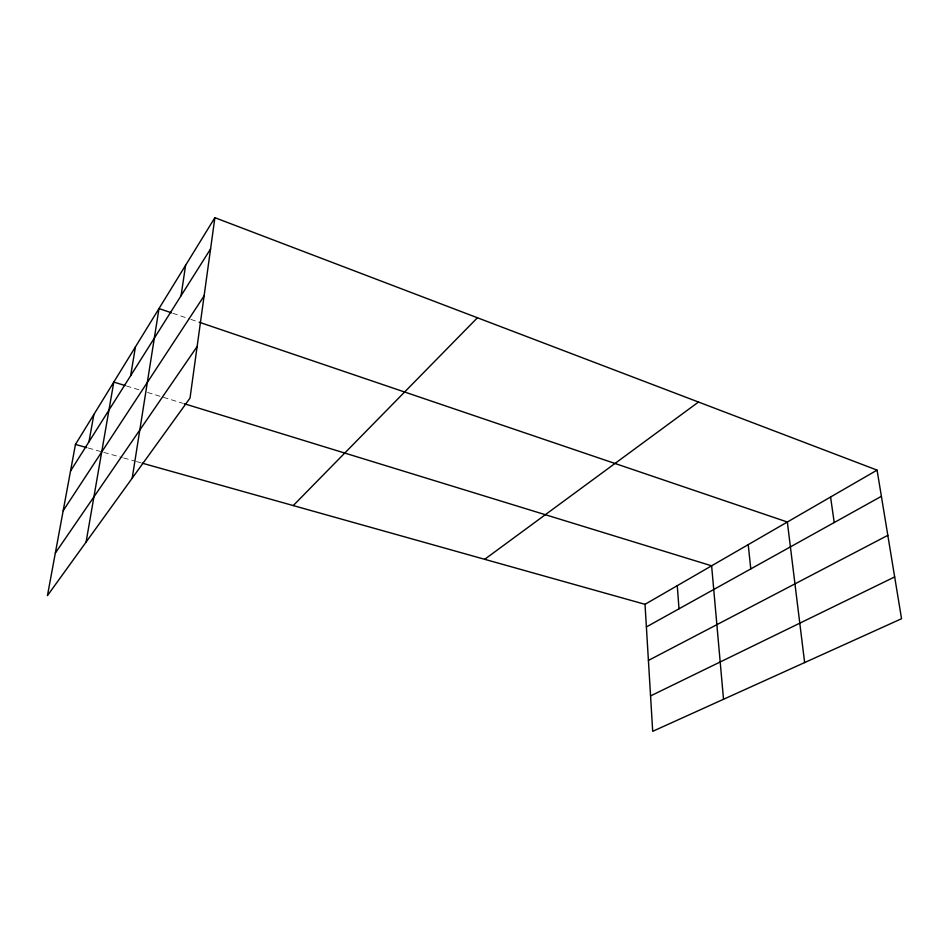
<?xml version="1.0" encoding="UTF-8"?>
<svg xmlns="http://www.w3.org/2000/svg" width="949" height="949" viewBox="0 0 949 949"><rect width="100%" height="100%" fill="white"/><g stroke="black" fill="none" stroke-linecap="round" stroke-linejoin="round"><path stroke-width="0.71" stroke-dasharray="4.75 3.56" d="M88.221 448.011L102.409 451.997M103.821 452.388L122.267 457.572M123.678 457.964L135.031 461.155M136.442 461.546L140.701 462.744M126.454 385.97L140.511 390.288M147.546 392.447L182.694 403.254M172.825 313.265L189.432 318.911M190.82 319.374L197.736 321.723"/><path stroke-width="1.42" d="M214.877 217.677L190.025 398.058L47.45 595.616L75.457 444.429L214.877 217.677L877.078 470.123L901.55 618.724L652.698 731.323L645.023 604.323L877.078 470.123M181.069 295.708L185.589 265.317M132.196 478.201L158.993 308.567L171.449 312.802M130.654 375.685L135.434 346.895M86.086 542.081L113.797 382.079L125.043 385.531M88.969 441.795L93.868 414.488M70.523 471.048L210.583 248.911M63.18 510.716L204.106 295.874M55.339 553.053L197.131 346.527M293.253 505.568L477.43 317.761M484.678 559.317L698.488 402.044M646.388 626.933L881.396 496.315M648.416 660.433L887.825 535.343M650.563 695.914L894.67 576.933M75.457 444.429L86.81 447.62M142.125 463.148L645.023 604.323M184.106 403.681L711.62 565.818L723.518 699.283M199.112 322.197L787.35 522.021L804.633 662.58M830.565 497.015L834.218 522.543M748.227 544.643L750.778 568.914M677.278 585.675L678.998 608.807"/></g></svg>
